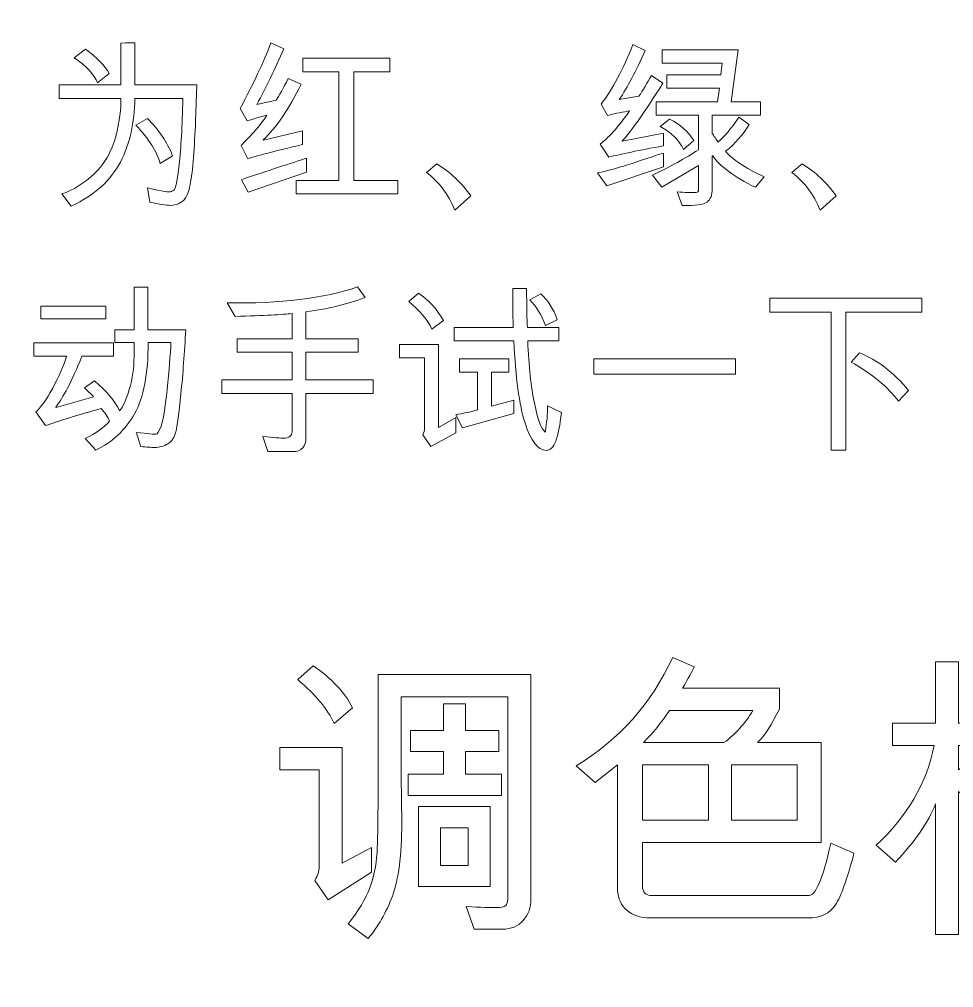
# Model space of a CAD drawing. Header units: millimetres. Extents: x 323 to 983, y 59 to 560.
# Drawn here: x 441.58 to 484.2, y 163.03 to 207.17 of the extents above; entities that cross this region are included whole.
import ezdxf

# ---------------------------------------------------------------- set-up
doc = ezdxf.new("R2010")
doc.units = ezdxf.units.MM
doc.header["$MEASUREMENT"] = 0
doc.layers.add('layer 1', color=7, linetype='Continuous')

msp = doc.modelspace()

# ---------------------------------------------------------------- linework, layer by layer
at = {"layer": 'layer 1', "color": 142, "lineweight": 9}
msp.add_open_spline([(332.7743, 558.5647), (332.7743, 558.5647), (612.7743, 558.5647), (612.7743, 558.5647), (612.7743, 558.5647), (615.4248, 558.5664), (617.9674, 557.5151), (619.8428, 555.6421), (619.8428, 555.6421), (621.7182, 553.7691), (622.7727, 551.2152), (622.7743, 548.5647), (622.7743, 548.5647), (622.7743, 548.5647), (622.7743, 68.5647), (622.7743, 68.5647), (622.7743, 68.5647), (622.776, 65.9143), (621.7247, 63.3717), (619.8517, 61.4963), (619.8517, 61.4963), (617.9787, 59.6209), (615.4248, 58.5664), (612.7743, 58.5647), (612.7743, 58.5647), (612.7743, 58.5647), (332.7743, 58.5647), (332.7743, 58.5647), (332.7743, 58.5647), (330.1239, 58.5631), (327.5813, 59.6144), (325.7059, 61.4873), (325.7059, 61.4873), (323.8305, 63.3603), (322.776, 65.9143), (322.7743, 68.5647), (322.7743, 68.5647), (322.7743, 68.5647), (322.7743, 548.5647), (322.7743, 548.5647), (322.7743, 548.5647), (322.7727, 551.2152), (323.824, 553.7578), (325.6969, 555.6332), (325.6969, 555.6332), (327.5699, 557.5086), (330.1239, 558.5631), (332.7743, 558.5647)], degree=3, knots=[0, 0, 0, 0, 0.0833333, 0.0833333, 0.0833333, 0.0833333, 0.1666667, 0.1666667, 0.1666667, 0.1666667, 0.25, 0.25, 0.25, 0.25, 0.3333333, 0.3333333, 0.3333333, 0.3333333, 0.4166667, 0.4166667, 0.4166667, 0.4166667, 0.5, 0.5, 0.5, 0.5, 0.5833333, 0.5833333, 0.5833333, 0.5833333, 0.6666667, 0.6666667, 0.6666667, 0.6666667, 0.75, 0.75, 0.75, 0.75, 0.8333333, 0.8333333, 0.8333333, 0.8333333, 0.9166667, 0.9166667, 0.9166667, 0.9166667, 1, 1, 1, 1], dxfattribs=at)
at = {"layer": 'layer 1', "lineweight": 9}
for points, knots in [([(449.6766, 204.1822), (449.6766, 204.1822), (449.6197, 202.5378), (449.6197, 202.5378), (449.6197, 202.5378), (449.5975, 201.9447), (449.5669, 201.3919), (449.528, 200.8822), (449.528, 200.8822), (449.4878, 200.3725), (449.4364, 199.9586), (449.3725, 199.6406), (449.3725, 199.6406), (449.3086, 199.3239), (449.235, 199.1128), (449.1489, 199.0086), (449.1489, 199.0086), (449.0641, 198.9044), (448.9655, 198.8253), (448.8558, 198.7725), (448.8558, 198.7725), (448.7461, 198.7197), (448.6197, 198.6933), (448.4753, 198.6933), (448.4753, 198.6933), (448.2836, 198.6933), (447.9669, 198.7419), (447.528, 198.8392), (447.528, 198.8392), (447.528, 198.8392), (447.4266, 199.4906), (447.4266, 199.4906), (447.4266, 199.4906), (447.5155, 199.4739), (447.6697, 199.4392), (447.8891, 199.3864), (447.8891, 199.3864), (448.11, 199.3336), (448.2864, 199.3072), (448.4183, 199.3072), (448.4183, 199.3072), (448.4836, 199.3072), (448.5544, 199.3336), (448.628, 199.385), (448.628, 199.385), (448.703, 199.4364), (448.7836, 199.8281), (448.8711, 200.5586), (448.8711, 200.5586), (448.9572, 201.2892), (449.0141, 202.2933), (449.0419, 203.5711), (449.0419, 203.5711), (449.0419, 203.5711), (446.8517, 203.5711), (446.8517, 203.5711), (446.8517, 203.5711), (446.8419, 202.4669), (446.6211, 201.4989), (446.1905, 200.6669), (446.1905, 200.6669), (445.7614, 199.8336), (445.0142, 199.1642), (443.9517, 198.6558), (443.9517, 198.6558), (443.9517, 198.6558), (443.5197, 199.2142), (443.5197, 199.2142), (443.5197, 199.2142), (444.0378, 199.3906), (444.5336, 199.6989), (445.0044, 200.1392), (445.0044, 200.1392), (445.4767, 200.5808), (445.8017, 201.1475), (445.9794, 201.8405), (445.9794, 201.8405), (446.1572, 202.5336), (446.2364, 203.11), (446.2169, 203.5711), (446.2169, 203.5711), (446.2169, 203.5711), (443.3933, 203.5711), (443.3933, 203.5711), (443.3933, 203.5711), (443.3933, 203.5711), (443.3933, 204.1822), (443.3933, 204.1822), (443.3933, 204.1822), (443.3933, 204.1822), (446.2169, 204.1822), (446.2169, 204.1822), (446.2169, 204.1822), (446.2169, 204.1822), (446.2169, 206.0905), (446.2169, 206.0905), (446.2169, 206.0905), (446.5239, 206.1016), (446.735, 206.1072), (446.8517, 206.1072), (446.8517, 206.1072), (446.8517, 206.1072), (446.8517, 204.1822), (446.8517, 204.1822), (446.8517, 204.1822), (446.8517, 204.1822), (449.6766, 204.1822), (449.6766, 204.1822)], [0, 0, 0, 0, 0.037037, 0.037037, 0.037037, 0.037037, 0.0740741, 0.0740741, 0.0740741, 0.0740741, 0.1111111, 0.1111111, 0.1111111, 0.1111111, 0.1481481, 0.1481481, 0.1481481, 0.1481481, 0.1851852, 0.1851852, 0.1851852, 0.1851852, 0.2222222, 0.2222222, 0.2222222, 0.2222222, 0.2592593, 0.2592593, 0.2592593, 0.2592593, 0.2962963, 0.2962963, 0.2962963, 0.2962963, 0.3333333, 0.3333333, 0.3333333, 0.3333333, 0.3703704, 0.3703704, 0.3703704, 0.3703704, 0.4074074, 0.4074074, 0.4074074, 0.4074074, 0.4444444, 0.4444444, 0.4444444, 0.4444444, 0.4814815, 0.4814815, 0.4814815, 0.4814815, 0.5185185, 0.5185185, 0.5185185, 0.5185185, 0.5555556, 0.5555556, 0.5555556, 0.5555556, 0.5925926, 0.5925926, 0.5925926, 0.5925926, 0.6296296, 0.6296296, 0.6296296, 0.6296296, 0.6666667, 0.6666667, 0.6666667, 0.6666667, 0.7037037, 0.7037037, 0.7037037, 0.7037037, 0.7407407, 0.7407407, 0.7407407, 0.7407407, 0.7777778, 0.7777778, 0.7777778, 0.7777778, 0.8148148, 0.8148148, 0.8148148, 0.8148148, 0.8518519, 0.8518519, 0.8518519, 0.8518519, 0.8888889, 0.8888889, 0.8888889, 0.8888889, 0.9259259, 0.9259259, 0.9259259, 0.9259259, 0.962963, 0.962963, 0.962963, 0.962963, 1, 1, 1, 1]), ([(445.685, 204.7072), (445.685, 204.7072), (445.1433, 204.2794), (445.1433, 204.2794), (445.1433, 204.2794), (445.0017, 204.6655), (444.6489, 205.0461), (444.085, 205.4225), (444.085, 205.4225), (444.085, 205.4225), (444.6017, 205.8141), (444.6017, 205.8141), (444.6017, 205.8141), (445.1128, 205.4391), (445.4725, 205.0711), (445.685, 204.7072)], [0, 0, 0, 0, 0.25, 0.25, 0.25, 0.25, 0.5, 0.5, 0.5, 0.5, 0.75, 0.75, 0.75, 0.75, 1, 1, 1, 1]), ([(454.5016, 201.4642), (453.2238, 201.16), (452.3947, 200.9461), (452.0114, 200.8211), (452.0114, 200.8211), (452.0114, 200.8211), (451.6947, 201.4155), (451.6947, 201.4155), (451.6947, 201.4155), (452.2364, 201.96), (452.6322, 202.4211), (452.878, 202.7989), (452.878, 202.7989), (452.5697, 202.7225), (452.2683, 202.6392), (451.9752, 202.5461), (451.9752, 202.5461), (451.9752, 202.5461), (451.6614, 203.1155), (451.6614, 203.1155), (451.6614, 203.1155), (452.2502, 204.2197), (452.7169, 205.2141), (453.0613, 206.0989), (453.0613, 206.0989), (453.0613, 206.0989), (453.6433, 205.8294), (453.6433, 205.8294), (453.6433, 205.8294), (453.2558, 204.9183), (452.8475, 204.0753), (452.4183, 203.2989), (452.4183, 203.2989), (452.4183, 203.2989), (453.2933, 203.4822), (453.2933, 203.4822), (453.2933, 203.4822), (453.4294, 203.6836), (453.6155, 204.0155), (453.8502, 204.4794), (453.8502, 204.4794), (453.8502, 204.4794), (454.4363, 204.2141), (454.4363, 204.2141), (454.4363, 204.2141), (453.8808, 203.0808), (453.3058, 202.2364), (452.7113, 201.6794), (452.7113, 201.6794), (452.7113, 201.6794), (452.728, 201.6628), (452.728, 201.6628), (452.728, 201.6628), (452.728, 201.6628), (454.5016, 202.0989), (454.5016, 202.0989), (454.5016, 202.0989), (454.5016, 202.0989), (454.5016, 201.4642), (454.5016, 201.4642)], [0, 0, 0, 0, 0.0666667, 0.0666667, 0.0666667, 0.0666667, 0.1333333, 0.1333333, 0.1333333, 0.1333333, 0.2, 0.2, 0.2, 0.2, 0.2666667, 0.2666667, 0.2666667, 0.2666667, 0.3333333, 0.3333333, 0.3333333, 0.3333333, 0.4, 0.4, 0.4, 0.4, 0.4666667, 0.4666667, 0.4666667, 0.4666667, 0.5333333, 0.5333333, 0.5333333, 0.5333333, 0.6, 0.6, 0.6, 0.6, 0.6666667, 0.6666667, 0.6666667, 0.6666667, 0.7333333, 0.7333333, 0.7333333, 0.7333333, 0.8, 0.8, 0.8, 0.8, 0.8666667, 0.8666667, 0.8666667, 0.8666667, 0.9333333, 0.9333333, 0.9333333, 0.9333333, 1, 1, 1, 1]), ([(470.9613, 201.4072), (469.8516, 201.203), (469.0224, 201.0308), (468.4752, 200.8905), (468.4752, 200.8905), (468.4752, 200.8905), (468.0849, 201.4878), (468.0849, 201.4878), (468.0849, 201.4878), (468.5557, 201.8767), (469.0016, 202.3794), (469.4182, 202.9975), (469.4182, 202.9975), (469.1418, 202.96), (468.8057, 202.8905), (468.4099, 202.7905), (468.4099, 202.7905), (468.4099, 202.7905), (468.1252, 203.3072), (468.1252, 203.3072), (468.1252, 203.3072), (468.6432, 203.985), (469.1252, 204.8905), (469.5696, 206.0211), (469.5696, 206.0211), (469.5696, 206.0211), (470.1266, 205.7572), (470.1266, 205.7572), (470.1266, 205.7572), (469.7141, 204.8239), (469.3224, 204.0766), (468.9516, 203.5141), (468.9516, 203.5141), (468.9516, 203.5141), (469.8502, 203.6655), (469.8502, 203.6655), (469.8502, 203.6655), (470.0293, 203.9364), (470.2196, 204.2558), (470.4196, 204.6211), (470.4196, 204.6211), (470.4196, 204.6211), (470.9446, 204.2711), (470.9446, 204.2711), (470.9446, 204.2711), (470.0529, 202.8586), (469.4321, 201.9808), (469.0849, 201.6392), (469.0849, 201.6392), (469.0849, 201.6392), (469.1016, 201.6225), (469.1016, 201.6225), (469.1016, 201.6225), (469.1016, 201.6225), (470.9613, 201.9892), (470.9613, 201.9892), (470.9613, 201.9892), (470.9613, 201.9892), (470.9613, 201.4072), (470.9613, 201.4072)], [0, 0, 0, 0, 0.0666667, 0.0666667, 0.0666667, 0.0666667, 0.1333333, 0.1333333, 0.1333333, 0.1333333, 0.2, 0.2, 0.2, 0.2, 0.2666667, 0.2666667, 0.2666667, 0.2666667, 0.3333333, 0.3333333, 0.3333333, 0.3333333, 0.4, 0.4, 0.4, 0.4, 0.4666667, 0.4666667, 0.4666667, 0.4666667, 0.5333333, 0.5333333, 0.5333333, 0.5333333, 0.6, 0.6, 0.6, 0.6, 0.6666667, 0.6666667, 0.6666667, 0.6666667, 0.7333333, 0.7333333, 0.7333333, 0.7333333, 0.8, 0.8, 0.8, 0.8, 0.8666667, 0.8666667, 0.8666667, 0.8666667, 0.9333333, 0.9333333, 0.9333333, 0.9333333, 1, 1, 1, 1]), ([(475.5668, 199.9906), (475.5668, 199.9906), (475.1599, 199.5156), (475.1599, 199.5156), (475.1599, 199.5156), (474.1946, 199.9975), (473.5474, 200.4753), (473.2196, 200.9475), (473.2196, 200.9475), (473.2196, 200.9475), (473.1946, 200.9475), (473.1946, 200.9475), (473.1946, 200.9475), (473.1946, 200.9475), (473.1946, 199.4461), (473.1946, 199.4461), (473.1946, 199.4461), (473.1946, 199.1669), (473.1154, 198.9656), (472.9571, 198.8461), (472.9571, 198.8461), (472.7988, 198.7253), (472.4196, 198.6725), (471.8196, 198.6892), (471.8196, 198.6892), (471.8196, 198.6892), (471.5918, 199.3072), (471.5918, 199.3072), (471.5918, 199.3072), (471.9613, 199.285), (472.1974, 199.2753), (472.3043, 199.2753), (472.3043, 199.2753), (472.4307, 199.2753), (472.5071, 199.285), (472.5321, 199.3072), (472.5321, 199.3072), (472.5557, 199.3294), (472.5682, 199.3725), (472.5682, 199.4378), (472.5682, 199.4378), (472.5682, 199.4378), (472.5682, 200.5072), (472.5682, 200.5072), (472.5682, 200.5072), (472.5682, 200.5072), (470.8918, 199.5225), (470.8918, 199.5225), (470.8918, 199.5225), (470.8918, 199.5225), (470.4682, 200.0725), (470.4682, 200.0725), (470.4682, 200.0725), (471.2766, 200.46), (471.9765, 200.8475), (472.5682, 201.2322), (472.5682, 201.2322), (472.5682, 201.2322), (472.5682, 202.8072), (472.5682, 202.8072), (472.5682, 202.8072), (472.5682, 202.8072), (470.6349, 202.8072), (470.6349, 202.8072), (470.6349, 202.8072), (470.6349, 202.8072), (470.6349, 203.4128), (470.6349, 203.4128), (470.6349, 203.4128), (470.6349, 203.4128), (473.4349, 203.4128), (473.4349, 203.4128), (473.4349, 203.4128), (473.4349, 203.4128), (473.5168, 204.0308), (473.5168, 204.0308), (473.5168, 204.0308), (473.5168, 204.0308), (471.1196, 204.0308), (471.1196, 204.0308), (471.1196, 204.0308), (471.1196, 204.0308), (471.1196, 204.6378), (471.1196, 204.6378), (471.1196, 204.6378), (471.1196, 204.6378), (473.5779, 204.6378), (473.5779, 204.6378), (473.5779, 204.6378), (473.5779, 204.6378), (473.6502, 205.1711), (473.6502, 205.1711), (473.6502, 205.1711), (473.6502, 205.1711), (470.9085, 205.1711), (470.9085, 205.1711), (470.9085, 205.1711), (470.9085, 205.1711), (470.9085, 205.7808), (470.9085, 205.7808), (470.9085, 205.7808), (470.9085, 205.7808), (474.3752, 205.7808), (474.3752, 205.7808), (474.3752, 205.7808), (474.3752, 205.7808), (474.0529, 203.4128), (474.0529, 203.4128), (474.0529, 203.4128), (474.0529, 203.4128), (475.3918, 203.4128), (475.3918, 203.4128), (475.3918, 203.4128), (475.3918, 203.4128), (475.3918, 202.8072), (475.3918, 202.8072), (475.3918, 202.8072), (475.3918, 202.8072), (473.1946, 202.8072), (473.1946, 202.8072), (473.1946, 202.8072), (473.1946, 202.8072), (473.1946, 201.9725), (473.1946, 201.9725), (473.1946, 201.9725), (473.2196, 201.9267), (473.2613, 201.8628), (473.3196, 201.7808), (473.3196, 201.7808), (473.3779, 201.7003), (473.421, 201.6336), (473.4515, 201.5822), (473.4515, 201.5822), (473.7446, 201.8155), (474.064, 202.1947), (474.4113, 202.7211), (474.4113, 202.7211), (474.4113, 202.7211), (474.8751, 202.3794), (474.8751, 202.3794), (474.8751, 202.3794), (474.5904, 201.9072), (474.2321, 201.5017), (473.8015, 201.1628), (473.8015, 201.1628), (474.0835, 200.8017), (474.6724, 200.4114), (475.5668, 199.9906)], [0, 0, 0, 0, 0.027027, 0.027027, 0.027027, 0.027027, 0.0540541, 0.0540541, 0.0540541, 0.0540541, 0.0810811, 0.0810811, 0.0810811, 0.0810811, 0.1081081, 0.1081081, 0.1081081, 0.1081081, 0.1351351, 0.1351351, 0.1351351, 0.1351351, 0.1621622, 0.1621622, 0.1621622, 0.1621622, 0.1891892, 0.1891892, 0.1891892, 0.1891892, 0.2162162, 0.2162162, 0.2162162, 0.2162162, 0.2432432, 0.2432432, 0.2432432, 0.2432432, 0.2702703, 0.2702703, 0.2702703, 0.2702703, 0.2972973, 0.2972973, 0.2972973, 0.2972973, 0.3243243, 0.3243243, 0.3243243, 0.3243243, 0.3513514, 0.3513514, 0.3513514, 0.3513514, 0.3783784, 0.3783784, 0.3783784, 0.3783784, 0.4054054, 0.4054054, 0.4054054, 0.4054054, 0.4324324, 0.4324324, 0.4324324, 0.4324324, 0.4594595, 0.4594595, 0.4594595, 0.4594595, 0.4864865, 0.4864865, 0.4864865, 0.4864865, 0.5135135, 0.5135135, 0.5135135, 0.5135135, 0.5405405, 0.5405405, 0.5405405, 0.5405405, 0.5675676, 0.5675676, 0.5675676, 0.5675676, 0.5945946, 0.5945946, 0.5945946, 0.5945946, 0.6216216, 0.6216216, 0.6216216, 0.6216216, 0.6486486, 0.6486486, 0.6486486, 0.6486486, 0.6756757, 0.6756757, 0.6756757, 0.6756757, 0.7027027, 0.7027027, 0.7027027, 0.7027027, 0.7297297, 0.7297297, 0.7297297, 0.7297297, 0.7567568, 0.7567568, 0.7567568, 0.7567568, 0.7837838, 0.7837838, 0.7837838, 0.7837838, 0.8108108, 0.8108108, 0.8108108, 0.8108108, 0.8378378, 0.8378378, 0.8378378, 0.8378378, 0.8648649, 0.8648649, 0.8648649, 0.8648649, 0.8918919, 0.8918919, 0.8918919, 0.8918919, 0.9189189, 0.9189189, 0.9189189, 0.9189189, 0.9459459, 0.9459459, 0.9459459, 0.9459459, 0.972973, 0.972973, 0.972973, 0.972973, 1, 1, 1, 1]), ([(458.8433, 199.2225), (458.8433, 199.2225), (454.2169, 199.2225), (454.2169, 199.2225), (454.2169, 199.2225), (454.2169, 199.2225), (454.2169, 199.8322), (454.2169, 199.8322), (454.2169, 199.8322), (454.2169, 199.8322), (456.1586, 199.8322), (456.1586, 199.8322), (456.1586, 199.8322), (456.1586, 199.8322), (456.1586, 204.7878), (456.1586, 204.7878), (456.1586, 204.7878), (456.1586, 204.7878), (454.5183, 204.7878), (454.5183, 204.7878), (454.5183, 204.7878), (454.5183, 204.7878), (454.5183, 205.3989), (454.5183, 205.3989), (454.5183, 205.3989), (454.5183, 205.3989), (458.4849, 205.3989), (458.4849, 205.3989), (458.4849, 205.3989), (458.4849, 205.3989), (458.4849, 204.7878), (458.4849, 204.7878), (458.4849, 204.7878), (458.4849, 204.7878), (456.8419, 204.7878), (456.8419, 204.7878), (456.8419, 204.7878), (456.8419, 204.7878), (456.8419, 199.8322), (456.8419, 199.8322), (456.8419, 199.8322), (456.8419, 199.8322), (458.8433, 199.8322), (458.8433, 199.8322), (458.8433, 199.8322), (458.8433, 199.8322), (458.8433, 199.2225), (458.8433, 199.2225)], [0, 0, 0, 0, 0.0833333, 0.0833333, 0.0833333, 0.0833333, 0.1666667, 0.1666667, 0.1666667, 0.1666667, 0.25, 0.25, 0.25, 0.25, 0.3333333, 0.3333333, 0.3333333, 0.3333333, 0.4166667, 0.4166667, 0.4166667, 0.4166667, 0.5, 0.5, 0.5, 0.5, 0.5833333, 0.5833333, 0.5833333, 0.5833333, 0.6666667, 0.6666667, 0.6666667, 0.6666667, 0.75, 0.75, 0.75, 0.75, 0.8333333, 0.8333333, 0.8333333, 0.8333333, 0.9166667, 0.9166667, 0.9166667, 0.9166667, 1, 1, 1, 1]), ([(448.5697, 200.9558), (448.5697, 200.9558), (448.0003, 200.6058), (448.0003, 200.6058), (448.0003, 200.6058), (447.8697, 201.1294), (447.503, 201.71), (446.9016, 202.3475), (446.9016, 202.3475), (446.9016, 202.3475), (447.4266, 202.6558), (447.4266, 202.6558), (447.4266, 202.6558), (447.9447, 202.1489), (448.3253, 201.5822), (448.5697, 200.9558)], [0, 0, 0, 0, 0.25, 0.25, 0.25, 0.25, 0.5, 0.5, 0.5, 0.5, 0.75, 0.75, 0.75, 0.75, 1, 1, 1, 1]), ([(472.3529, 201.6475), (472.3529, 201.6475), (471.8849, 201.2405), (471.8849, 201.2405), (471.8849, 201.2405), (471.6738, 201.6739), (471.3154, 202.0239), (470.8099, 202.2905), (470.8099, 202.2905), (470.8099, 202.2905), (471.2418, 202.6239), (471.2418, 202.6239), (471.2418, 202.6239), (471.7279, 202.3878), (472.0974, 202.0628), (472.3529, 201.6475)], [0, 0, 0, 0, 0.25, 0.25, 0.25, 0.25, 0.5, 0.5, 0.5, 0.5, 0.75, 0.75, 0.75, 0.75, 1, 1, 1, 1]), ([(470.9613, 200.4461), (470.9613, 200.4461), (468.3849, 199.5794), (468.3849, 199.5794), (468.3849, 199.5794), (468.3849, 199.5794), (467.9585, 200.1739), (467.9585, 200.1739), (467.9585, 200.1739), (468.5307, 200.285), (469.5321, 200.5878), (470.9613, 201.0808), (470.9613, 201.0808), (470.9613, 201.0808), (470.9613, 200.4461), (470.9613, 200.4461)], [0, 0, 0, 0, 0.25, 0.25, 0.25, 0.25, 0.5, 0.5, 0.5, 0.5, 0.75, 0.75, 0.75, 0.75, 1, 1, 1, 1]), ([(454.6766, 200.2142), (454.6766, 200.2142), (452.0197, 199.2906), (452.0197, 199.2906), (452.0197, 199.2906), (452.0197, 199.2906), (451.71, 199.8642), (451.71, 199.8642), (451.71, 199.8642), (452.9905, 200.2933), (453.9794, 200.6169), (454.6766, 200.8378), (454.6766, 200.8378), (454.6766, 200.8378), (454.6766, 200.2142), (454.6766, 200.2142)], [0, 0, 0, 0, 0.25, 0.25, 0.25, 0.25, 0.5, 0.5, 0.5, 0.5, 0.75, 0.75, 0.75, 0.75, 1, 1, 1, 1]), ([(462.1766, 199.1239), (462.1766, 199.1239), (461.4516, 198.4808), (461.4516, 198.4808), (461.4516, 198.4808), (461.1474, 199.2031), (460.7183, 199.7725), (460.1613, 200.1906), (460.1613, 200.1906), (460.1613, 200.1906), (460.6252, 200.5892), (460.6252, 200.5892), (460.6252, 200.5892), (461.2419, 200.2114), (461.7585, 199.7239), (462.1766, 199.1239)], [0, 0, 0, 0, 0.25, 0.25, 0.25, 0.25, 0.5, 0.5, 0.5, 0.5, 0.75, 0.75, 0.75, 0.75, 1, 1, 1, 1]), ([(478.8432, 199.1239), (478.8432, 199.1239), (478.1182, 198.4808), (478.1182, 198.4808), (478.1182, 198.4808), (477.814, 199.2031), (477.3849, 199.7725), (476.8279, 200.1906), (476.8279, 200.1906), (476.8279, 200.1906), (477.2918, 200.5892), (477.2918, 200.5892), (477.2918, 200.5892), (477.9085, 200.2114), (478.4251, 199.7239), (478.8432, 199.1239)], [0, 0, 0, 0, 0.25, 0.25, 0.25, 0.25, 0.5, 0.5, 0.5, 0.5, 0.75, 0.75, 0.75, 0.75, 1, 1, 1, 1]), ([(449.1751, 193.0253), (449.1182, 191.9809), (449.0446, 191.0087), (448.9543, 190.1101), (448.9543, 190.1101), (448.8626, 189.2101), (448.7848, 188.6323), (448.7196, 188.374), (448.7196, 188.374), (448.6543, 188.117), (448.5335, 187.9323), (448.3557, 187.8226), (448.3557, 187.8226), (448.1779, 187.7129), (447.9793, 187.6573), (447.7599, 187.6573), (447.7599, 187.6573), (447.6071, 187.6573), (447.3932, 187.6712), (447.1168, 187.699), (447.1168, 187.699), (447.046, 187.9434), (446.9793, 188.1573), (446.9168, 188.342), (446.9168, 188.342), (447.4432, 188.2851), (447.7474, 188.2559), (447.8293, 188.2559), (447.8293, 188.2559), (447.8807, 188.2559), (447.9529, 188.3795), (448.0487, 188.6267), (448.0487, 188.6267), (448.1432, 188.8726), (448.2349, 189.4309), (448.3224, 190.299), (448.3224, 190.299), (448.4112, 191.167), (448.4696, 191.8823), (448.5001, 192.4476), (448.5001, 192.4476), (448.5001, 192.4476), (447.4585, 192.4476), (447.4585, 192.4476), (447.4585, 192.4476), (447.464, 191.0128), (447.2571, 189.9267), (446.8376, 189.1906), (446.8376, 189.1906), (446.4182, 188.4531), (445.8307, 187.9004), (445.0738, 187.5323), (445.0738, 187.5323), (445.0738, 187.5323), (444.589, 188.0642), (444.589, 188.0642), (444.589, 188.0642), (445.0751, 188.3031), (445.446, 188.5684), (445.7001, 188.8587), (445.7001, 188.8587), (445.6168, 189.0448), (445.4904, 189.2365), (445.3224, 189.4323), (445.3224, 189.4323), (444.2446, 189.1337), (443.396, 188.8726), (442.7752, 188.6504), (442.7752, 188.6504), (442.7752, 188.6504), (442.339, 189.2809), (442.339, 189.2809), (442.339, 189.2809), (442.5571, 189.4656), (442.8113, 189.8253), (443.1029, 190.3573), (443.1029, 190.3573), (443.3946, 190.8906), (443.6057, 191.3767), (443.739, 191.817), (443.739, 191.817), (443.739, 191.817), (442.2418, 191.817), (442.2418, 191.817), (442.2418, 191.817), (442.2418, 191.817), (442.2418, 192.4226), (442.2418, 192.4226), (442.2418, 192.4226), (442.2418, 192.4226), (445.8751, 192.4226), (445.8751, 192.4226), (445.8751, 192.4226), (445.8751, 192.4226), (445.8751, 191.817), (445.8751, 191.817), (445.8751, 191.817), (445.8751, 191.817), (444.439, 191.817), (444.439, 191.817), (444.439, 191.817), (443.9696, 190.6795), (443.5724, 189.9073), (443.2474, 189.4976), (443.2474, 189.4976), (443.2474, 189.4976), (443.2668, 189.4809), (443.2668, 189.4809), (443.2668, 189.4809), (443.2668, 189.4809), (444.964, 189.9656), (444.964, 189.9656), (444.964, 189.9656), (444.9238, 190.0281), (444.7849, 190.1628), (444.5488, 190.3726), (444.5488, 190.3726), (444.5488, 190.3726), (445.0085, 190.6976), (445.0085, 190.6976), (445.0085, 190.6976), (445.5751, 190.2017), (445.9585, 189.7448), (446.1557, 189.3309), (446.1557, 189.3309), (446.3029, 189.4878), (446.4487, 189.8115), (446.596, 190.3003), (446.596, 190.3003), (446.7418, 190.7906), (446.8154, 191.2878), (446.8154, 191.792), (446.8154, 191.792), (446.8154, 191.792), (446.8154, 192.4476), (446.8154, 192.4476), (446.8154, 192.4476), (446.8154, 192.4476), (445.9404, 192.4476), (445.9404, 192.4476), (445.9404, 192.4476), (445.9404, 192.4476), (445.9404, 193.0253), (445.9404, 193.0253), (445.9404, 193.0253), (445.9404, 193.0253), (446.8154, 193.0253), (446.8154, 193.0253), (446.8154, 193.0253), (446.8154, 193.0253), (446.8154, 194.9573), (446.8154, 194.9573), (446.8154, 194.9573), (446.8154, 194.9573), (447.4501, 194.9656), (447.4501, 194.9656), (447.4501, 194.9656), (447.4501, 194.9656), (447.4501, 193.0253), (447.4501, 193.0253), (447.4501, 193.0253), (447.4501, 193.0253), (449.1751, 193.0253), (449.1751, 193.0253)], [0, 0, 0, 0, 0.0243902, 0.0243902, 0.0243902, 0.0243902, 0.0487805, 0.0487805, 0.0487805, 0.0487805, 0.0731707, 0.0731707, 0.0731707, 0.0731707, 0.097561, 0.097561, 0.097561, 0.097561, 0.1219512, 0.1219512, 0.1219512, 0.1219512, 0.1463415, 0.1463415, 0.1463415, 0.1463415, 0.1707317, 0.1707317, 0.1707317, 0.1707317, 0.195122, 0.195122, 0.195122, 0.195122, 0.2195122, 0.2195122, 0.2195122, 0.2195122, 0.2439024, 0.2439024, 0.2439024, 0.2439024, 0.2682927, 0.2682927, 0.2682927, 0.2682927, 0.2926829, 0.2926829, 0.2926829, 0.2926829, 0.3170732, 0.3170732, 0.3170732, 0.3170732, 0.3414634, 0.3414634, 0.3414634, 0.3414634, 0.3658537, 0.3658537, 0.3658537, 0.3658537, 0.3902439, 0.3902439, 0.3902439, 0.3902439, 0.4146341, 0.4146341, 0.4146341, 0.4146341, 0.4390244, 0.4390244, 0.4390244, 0.4390244, 0.4634146, 0.4634146, 0.4634146, 0.4634146, 0.4878049, 0.4878049, 0.4878049, 0.4878049, 0.5121951, 0.5121951, 0.5121951, 0.5121951, 0.5365854, 0.5365854, 0.5365854, 0.5365854, 0.5609756, 0.5609756, 0.5609756, 0.5609756, 0.5853659, 0.5853659, 0.5853659, 0.5853659, 0.6097561, 0.6097561, 0.6097561, 0.6097561, 0.6341463, 0.6341463, 0.6341463, 0.6341463, 0.6585366, 0.6585366, 0.6585366, 0.6585366, 0.6829268, 0.6829268, 0.6829268, 0.6829268, 0.7073171, 0.7073171, 0.7073171, 0.7073171, 0.7317073, 0.7317073, 0.7317073, 0.7317073, 0.7560976, 0.7560976, 0.7560976, 0.7560976, 0.7804878, 0.7804878, 0.7804878, 0.7804878, 0.804878, 0.804878, 0.804878, 0.804878, 0.8292683, 0.8292683, 0.8292683, 0.8292683, 0.8536585, 0.8536585, 0.8536585, 0.8536585, 0.8780488, 0.8780488, 0.8780488, 0.8780488, 0.902439, 0.902439, 0.902439, 0.902439, 0.9268293, 0.9268293, 0.9268293, 0.9268293, 0.9512195, 0.9512195, 0.9512195, 0.9512195, 0.9756098, 0.9756098, 0.9756098, 0.9756098, 1, 1, 1, 1]), ([(457.7251, 190.124), (457.7251, 190.124), (454.657, 190.124), (454.657, 190.124), (454.657, 190.124), (454.657, 190.124), (454.657, 188.1337), (454.657, 188.1337), (454.657, 188.1337), (454.657, 187.6892), (454.4598, 187.467), (454.0668, 187.467), (454.0668, 187.467), (454.0668, 187.467), (452.9154, 187.467), (452.9154, 187.467), (452.9154, 187.467), (452.9154, 187.467), (452.6834, 188.1504), (452.6834, 188.1504), (452.6834, 188.1504), (453.1959, 188.1045), (453.5112, 188.0809), (453.6307, 188.0809), (453.6307, 188.0809), (453.8946, 188.0809), (454.0251, 188.1781), (454.0251, 188.374), (454.0251, 188.374), (454.0251, 188.374), (454.0251, 190.124), (454.0251, 190.124), (454.0251, 190.124), (454.0251, 190.124), (450.8237, 190.124), (450.8237, 190.124), (450.8237, 190.124), (450.8237, 190.124), (450.8237, 190.7337), (450.8237, 190.7337), (450.8237, 190.7337), (450.8237, 190.7337), (454.0251, 190.7337), (454.0251, 190.7337), (454.0251, 190.7337), (454.0251, 190.7337), (454.0251, 191.999), (454.0251, 191.999), (454.0251, 191.999), (454.0251, 191.999), (451.5154, 191.999), (451.5154, 191.999), (451.5154, 191.999), (451.5154, 191.999), (451.5154, 192.6059), (451.5154, 192.6059), (451.5154, 192.6059), (451.5154, 192.6059), (454.0251, 192.6059), (454.0251, 192.6059), (454.0251, 192.6059), (454.0251, 192.6059), (454.0251, 193.7656), (454.0251, 193.7656), (454.0251, 193.7656), (453.6084, 193.7114), (452.7446, 193.667), (451.4335, 193.6309), (451.4335, 193.6309), (451.4335, 193.6309), (451.0557, 194.2503), (451.0557, 194.2503), (451.0557, 194.2503), (453.489, 194.2059), (455.4723, 194.4476), (457.0084, 194.9739), (457.0084, 194.9739), (457.0084, 194.9739), (457.3584, 194.4976), (457.3584, 194.4976), (457.3584, 194.4976), (456.6265, 194.2017), (455.7251, 193.9823), (454.657, 193.8392), (454.657, 193.8392), (454.657, 193.8392), (454.657, 192.6059), (454.657, 192.6059), (454.657, 192.6059), (454.657, 192.6059), (457.0404, 192.6059), (457.0404, 192.6059), (457.0404, 192.6059), (457.0404, 192.6059), (457.0404, 191.999), (457.0404, 191.999), (457.0404, 191.999), (457.0404, 191.999), (454.657, 191.999), (454.657, 191.999), (454.657, 191.999), (454.657, 191.999), (454.657, 190.7337), (454.657, 190.7337), (454.657, 190.7337), (454.657, 190.7337), (457.7251, 190.7337), (457.7251, 190.7337), (457.7251, 190.7337), (457.7251, 190.7337), (457.7251, 190.124), (457.7251, 190.124)], [0, 0, 0, 0, 0.0357143, 0.0357143, 0.0357143, 0.0357143, 0.0714286, 0.0714286, 0.0714286, 0.0714286, 0.1071429, 0.1071429, 0.1071429, 0.1071429, 0.1428571, 0.1428571, 0.1428571, 0.1428571, 0.1785714, 0.1785714, 0.1785714, 0.1785714, 0.2142857, 0.2142857, 0.2142857, 0.2142857, 0.25, 0.25, 0.25, 0.25, 0.2857143, 0.2857143, 0.2857143, 0.2857143, 0.3214286, 0.3214286, 0.3214286, 0.3214286, 0.3571429, 0.3571429, 0.3571429, 0.3571429, 0.3928571, 0.3928571, 0.3928571, 0.3928571, 0.4285714, 0.4285714, 0.4285714, 0.4285714, 0.4642857, 0.4642857, 0.4642857, 0.4642857, 0.5, 0.5, 0.5, 0.5, 0.5357143, 0.5357143, 0.5357143, 0.5357143, 0.5714286, 0.5714286, 0.5714286, 0.5714286, 0.6071429, 0.6071429, 0.6071429, 0.6071429, 0.6428571, 0.6428571, 0.6428571, 0.6428571, 0.6785714, 0.6785714, 0.6785714, 0.6785714, 0.7142857, 0.7142857, 0.7142857, 0.7142857, 0.75, 0.75, 0.75, 0.75, 0.7857143, 0.7857143, 0.7857143, 0.7857143, 0.8214286, 0.8214286, 0.8214286, 0.8214286, 0.8571429, 0.8571429, 0.8571429, 0.8571429, 0.8928571, 0.8928571, 0.8928571, 0.8928571, 0.9285714, 0.9285714, 0.9285714, 0.9285714, 0.9642857, 0.9642857, 0.9642857, 0.9642857, 1, 1, 1, 1]), ([(460.9306, 193.4476), (460.9306, 193.4476), (460.4056, 193.0489), (460.4056, 193.0489), (460.4056, 193.0489), (460.1917, 193.4976), (459.839, 193.9156), (459.3473, 194.3073), (459.3473, 194.3073), (459.3473, 194.3073), (459.7918, 194.6892), (459.7918, 194.6892), (459.7918, 194.6892), (460.2556, 194.3767), (460.6348, 193.9642), (460.9306, 193.4476)], [0, 0, 0, 0, 0.25, 0.25, 0.25, 0.25, 0.5, 0.5, 0.5, 0.5, 0.75, 0.75, 0.75, 0.75, 1, 1, 1, 1]), ([(466.3139, 189.2573), (466.2487, 188.6712), (466.1626, 188.2351), (466.0542, 187.9504), (466.0542, 187.9504), (465.9445, 187.6656), (465.8001, 187.524), (465.6181, 187.524), (465.6181, 187.524), (465.239, 187.524), (464.9167, 187.9406), (464.6515, 188.7726), (464.6515, 188.7726), (464.3876, 189.6059), (464.2167, 190.8531), (464.1417, 192.517), (464.1417, 192.517), (464.1417, 192.517), (461.4154, 192.517), (461.4154, 192.517), (461.4154, 192.517), (461.4154, 192.517), (461.4154, 193.1226), (461.4154, 193.1226), (461.4154, 193.1226), (461.4154, 193.1226), (464.1167, 193.1226), (464.1167, 193.1226), (464.1167, 193.1226), (464.0973, 193.4295), (464.089, 194.0239), (464.089, 194.9087), (464.089, 194.9087), (464.089, 194.9087), (464.7237, 194.9087), (464.7237, 194.9087), (464.7237, 194.9087), (464.7237, 194.0809), (464.7362, 193.4864), (464.764, 193.1226), (464.764, 193.1226), (464.764, 193.1226), (466.1917, 193.1226), (466.1917, 193.1226), (466.1917, 193.1226), (466.1917, 193.1226), (466.1917, 192.517), (466.1917, 192.517), (466.1917, 192.517), (466.1917, 192.517), (464.7723, 192.517), (464.7723, 192.517), (464.7723, 192.517), (464.8209, 191.3601), (464.9237, 190.4128), (465.0792, 189.6726), (465.0792, 189.6726), (465.2348, 188.9309), (465.3973, 188.4934), (465.5653, 188.3573), (465.5653, 188.3573), (465.6445, 188.7892), (465.6834, 189.1892), (465.6834, 189.5587), (465.6834, 189.5587), (465.6834, 189.5587), (466.3139, 189.2573), (466.3139, 189.2573)], [0, 0, 0, 0, 0.0588235, 0.0588235, 0.0588235, 0.0588235, 0.1176471, 0.1176471, 0.1176471, 0.1176471, 0.1764706, 0.1764706, 0.1764706, 0.1764706, 0.2352941, 0.2352941, 0.2352941, 0.2352941, 0.2941176, 0.2941176, 0.2941176, 0.2941176, 0.3529412, 0.3529412, 0.3529412, 0.3529412, 0.4117647, 0.4117647, 0.4117647, 0.4117647, 0.4705882, 0.4705882, 0.4705882, 0.4705882, 0.5294118, 0.5294118, 0.5294118, 0.5294118, 0.5882353, 0.5882353, 0.5882353, 0.5882353, 0.6470588, 0.6470588, 0.6470588, 0.6470588, 0.7058824, 0.7058824, 0.7058824, 0.7058824, 0.7647059, 0.7647059, 0.7647059, 0.7647059, 0.8235294, 0.8235294, 0.8235294, 0.8235294, 0.8823529, 0.8823529, 0.8823529, 0.8823529, 0.9411765, 0.9411765, 0.9411765, 0.9411765, 1, 1, 1, 1]), ([(466.1223, 193.4809), (466.1223, 193.4809), (465.582, 193.2239), (465.582, 193.2239), (465.582, 193.2239), (465.4028, 193.7073), (465.164, 194.0934), (464.8653, 194.3837), (464.8653, 194.3837), (464.8653, 194.3837), (465.3737, 194.6573), (465.3737, 194.6573), (465.3737, 194.6573), (465.6945, 194.3739), (465.9431, 193.9823), (466.1223, 193.4809)], [0, 0, 0, 0, 0.25, 0.25, 0.25, 0.25, 0.5, 0.5, 0.5, 0.5, 0.75, 0.75, 0.75, 0.75, 1, 1, 1, 1]), ([(482.7486, 193.8309), (482.7486, 193.8309), (479.282, 193.8309), (479.282, 193.8309), (479.282, 193.8309), (479.282, 193.8309), (479.282, 187.5406), (479.282, 187.5406), (479.282, 187.5406), (479.282, 187.5406), (478.6222, 187.5406), (478.6222, 187.5406), (478.6222, 187.5406), (478.6222, 187.5406), (478.6222, 193.8309), (478.6222, 193.8309), (478.6222, 193.8309), (478.6222, 193.8309), (475.8153, 193.8309), (475.8153, 193.8309), (475.8153, 193.8309), (475.8153, 193.8309), (475.8153, 194.4656), (475.8153, 194.4656), (475.8153, 194.4656), (475.8153, 194.4656), (482.7486, 194.4656), (482.7486, 194.4656), (482.7486, 194.4656), (482.7486, 194.4656), (482.7486, 193.8309), (482.7486, 193.8309)], [0, 0, 0, 0, 0.125, 0.125, 0.125, 0.125, 0.25, 0.25, 0.25, 0.25, 0.375, 0.375, 0.375, 0.375, 0.5, 0.5, 0.5, 0.5, 0.625, 0.625, 0.625, 0.625, 0.75, 0.75, 0.75, 0.75, 0.875, 0.875, 0.875, 0.875, 1, 1, 1, 1]), ([(445.5335, 193.5253), (445.5335, 193.5253), (442.5668, 193.5253), (442.5668, 193.5253), (442.5668, 193.5253), (442.5668, 193.5253), (442.5668, 194.0989), (442.5668, 194.0989), (442.5668, 194.0989), (442.5668, 194.0989), (445.5335, 194.0989), (445.5335, 194.0989), (445.5335, 194.0989), (445.5335, 194.0989), (445.5335, 193.5253), (445.5335, 193.5253)], [0, 0, 0, 0, 0.25, 0.25, 0.25, 0.25, 0.5, 0.5, 0.5, 0.5, 0.75, 0.75, 0.75, 0.75, 1, 1, 1, 1]), ([(461.4917, 188.3254), (461.4917, 188.3254), (460.3487, 187.699), (460.3487, 187.699), (460.3487, 187.699), (460.3487, 187.699), (459.9834, 188.2392), (459.9834, 188.2392), (459.9834, 188.2392), (460.0417, 188.3267), (460.0723, 188.4295), (460.0723, 188.549), (460.0723, 188.549), (460.0723, 188.549), (460.0723, 191.7392), (460.0723, 191.7392), (460.0723, 191.7392), (460.0723, 191.7392), (458.9251, 191.7392), (458.9251, 191.7392), (458.9251, 191.7392), (458.9251, 191.7392), (458.9251, 192.3489), (458.9251, 192.3489), (458.9251, 192.3489), (458.9251, 192.3489), (460.707, 192.3489), (460.707, 192.3489), (460.707, 192.3489), (460.707, 192.3489), (460.707, 188.574), (460.707, 188.574), (460.707, 188.574), (460.707, 188.574), (461.4917, 189.017), (461.4917, 189.017), (461.4917, 189.017), (461.4917, 189.017), (461.4917, 188.3254), (461.4917, 188.3254)], [0, 0, 0, 0, 0.1, 0.1, 0.1, 0.1, 0.2, 0.2, 0.2, 0.2, 0.3, 0.3, 0.3, 0.3, 0.4, 0.4, 0.4, 0.4, 0.5, 0.5, 0.5, 0.5, 0.6, 0.6, 0.6, 0.6, 0.7, 0.7, 0.7, 0.7, 0.8, 0.8, 0.8, 0.8, 0.9, 0.9, 0.9, 0.9, 1, 1, 1, 1]), ([(464.1417, 189.2004), (464.1417, 189.2004), (461.8056, 188.549), (461.8056, 188.549), (461.8056, 188.549), (461.8056, 188.549), (461.4917, 189.1476), (461.4917, 189.1476), (461.4917, 189.1476), (461.8015, 189.2045), (462.1334, 189.2767), (462.489, 189.367), (462.489, 189.367), (462.489, 189.367), (462.489, 191.0837), (462.489, 191.0837), (462.489, 191.0837), (462.489, 191.0837), (461.6667, 191.0837), (461.6667, 191.0837), (461.6667, 191.0837), (461.6667, 191.0837), (461.6667, 191.6906), (461.6667, 191.6906), (461.6667, 191.6906), (461.6667, 191.6906), (463.914, 191.6906), (463.914, 191.6906), (463.914, 191.6906), (463.914, 191.6906), (463.914, 191.0837), (463.914, 191.0837), (463.914, 191.0837), (463.914, 191.0837), (463.1237, 191.0837), (463.1237, 191.0837), (463.1237, 191.0837), (463.1237, 191.0837), (463.1237, 189.542), (463.1237, 189.542), (463.1237, 189.542), (463.1237, 189.542), (464.1417, 189.8059), (464.1417, 189.8059), (464.1417, 189.8059), (464.1417, 189.8059), (464.1417, 189.2004), (464.1417, 189.2004)], [0, 0, 0, 0, 0.0833333, 0.0833333, 0.0833333, 0.0833333, 0.1666667, 0.1666667, 0.1666667, 0.1666667, 0.25, 0.25, 0.25, 0.25, 0.3333333, 0.3333333, 0.3333333, 0.3333333, 0.4166667, 0.4166667, 0.4166667, 0.4166667, 0.5, 0.5, 0.5, 0.5, 0.5833333, 0.5833333, 0.5833333, 0.5833333, 0.6666667, 0.6666667, 0.6666667, 0.6666667, 0.75, 0.75, 0.75, 0.75, 0.8333333, 0.8333333, 0.8333333, 0.8333333, 0.9166667, 0.9166667, 0.9166667, 0.9166667, 1, 1, 1, 1]), ([(474.2486, 190.999), (474.2486, 190.999), (467.7917, 190.999), (467.7917, 190.999), (467.7917, 190.999), (467.7917, 190.999), (467.7917, 191.6906), (467.7917, 191.6906), (467.7917, 191.6906), (467.7917, 191.6906), (474.2486, 191.6906), (474.2486, 191.6906), (474.2486, 191.6906), (474.2486, 191.6906), (474.2486, 190.999), (474.2486, 190.999)], [0, 0, 0, 0, 0.25, 0.25, 0.25, 0.25, 0.5, 0.5, 0.5, 0.5, 0.75, 0.75, 0.75, 0.75, 1, 1, 1, 1]), ([(482.15, 190.2587), (482.15, 190.2587), (481.6833, 189.7656), (481.6833, 189.7656), (481.6833, 189.7656), (481.2056, 190.4198), (480.4847, 191.0128), (479.5222, 191.5476), (479.5222, 191.5476), (479.5222, 191.5476), (479.9083, 191.9753), (479.9083, 191.9753), (479.9083, 191.9753), (480.7278, 191.642), (481.475, 191.0698), (482.15, 190.2587)], [0, 0, 0, 0, 0.25, 0.25, 0.25, 0.25, 0.5, 0.5, 0.5, 0.5, 0.75, 0.75, 0.75, 0.75, 1, 1, 1, 1]), ([(479.6579, 169.1535), (479.35, 167.9822), (479.0699, 167.1998), (478.813, 166.804), (478.813, 166.804), (478.5583, 166.4081), (478.1417, 166.2091), (477.563, 166.2091), (477.563, 166.2091), (477.563, 166.2091), (470.2111, 166.2091), (470.2111, 166.2091), (470.2111, 166.2091), (469.3153, 166.3132), (468.8685, 166.7855), (468.8685, 167.6281), (468.8685, 167.6281), (468.8685, 167.6281), (468.8685, 173.1813), (468.8685, 173.1813), (468.8685, 173.1813), (468.8685, 173.1813), (467.85, 172.3757), (467.85, 172.3757), (467.85, 172.3757), (467.85, 172.3757), (466.9889, 173.142), (466.9889, 173.142), (466.9889, 173.142), (468.9518, 174.3387), (470.4194, 175.9869), (471.3917, 178.0841), (471.3917, 178.0841), (471.3917, 178.0841), (472.3685, 177.6582), (472.3685, 177.6582), (472.3685, 177.6582), (472.2829, 177.4591), (472.1046, 177.1327), (471.8384, 176.6813), (471.8384, 176.6813), (471.8384, 176.6813), (476.2528, 176.6813), (476.2528, 176.6813), (476.2528, 176.6813), (476.2528, 176.6813), (476.2528, 175.7253), (476.2528, 175.7253), (476.2528, 175.7253), (475.9287, 175.047), (475.5954, 174.5378), (475.2574, 174.1998), (475.2574, 174.1998), (475.2574, 174.1998), (478.1602, 174.1998), (478.1602, 174.1998), (478.1602, 174.1998), (478.1602, 174.1998), (478.1602, 169.6419), (478.1602, 169.6419), (478.1602, 169.6419), (478.1602, 169.6419), (470.0074, 169.6419), (470.0074, 169.6419), (470.0074, 169.6419), (470.0074, 169.6419), (470.0074, 167.6535), (470.0074, 167.6535), (470.0074, 167.6535), (470.0074, 167.3688), (470.1509, 167.2276), (470.4356, 167.2276), (470.4356, 167.2276), (470.4356, 167.2276), (477.5491, 167.2276), (477.5491, 167.2276), (477.5491, 167.2276), (477.887, 167.1651), (478.2389, 167.9591), (478.6, 169.6142), (478.6, 169.6142), (478.6, 169.6142), (479.6579, 169.1535), (479.6579, 169.1535)], [0, 0, 0, 0, 0.047619, 0.047619, 0.047619, 0.047619, 0.0952381, 0.0952381, 0.0952381, 0.0952381, 0.1428571, 0.1428571, 0.1428571, 0.1428571, 0.1904762, 0.1904762, 0.1904762, 0.1904762, 0.2380952, 0.2380952, 0.2380952, 0.2380952, 0.2857143, 0.2857143, 0.2857143, 0.2857143, 0.3333333, 0.3333333, 0.3333333, 0.3333333, 0.3809524, 0.3809524, 0.3809524, 0.3809524, 0.4285714, 0.4285714, 0.4285714, 0.4285714, 0.4761905, 0.4761905, 0.4761905, 0.4761905, 0.5238095, 0.5238095, 0.5238095, 0.5238095, 0.5714286, 0.5714286, 0.5714286, 0.5714286, 0.6190476, 0.6190476, 0.6190476, 0.6190476, 0.6666667, 0.6666667, 0.6666667, 0.6666667, 0.7142857, 0.7142857, 0.7142857, 0.7142857, 0.7619048, 0.7619048, 0.7619048, 0.7619048, 0.8095238, 0.8095238, 0.8095238, 0.8095238, 0.8571429, 0.8571429, 0.8571429, 0.8571429, 0.9047619, 0.9047619, 0.9047619, 0.9047619, 0.952381, 0.952381, 0.952381, 0.952381, 1, 1, 1, 1]), ([(456.7828, 175.7924), (456.7828, 175.7924), (455.9495, 175.0748), (455.9495, 175.0748), (455.9495, 175.0748), (455.6509, 175.7207), (455.0953, 176.3873), (454.2805, 177.0748), (454.2805, 177.0748), (454.2805, 177.0748), (454.9935, 177.6975), (454.9935, 177.6975), (454.9935, 177.6975), (455.806, 177.1512), (456.4032, 176.517), (456.7828, 175.7924)], [0, 0, 0, 0, 0.25, 0.25, 0.25, 0.25, 0.5, 0.5, 0.5, 0.5, 0.75, 0.75, 0.75, 0.75, 1, 1, 1, 1]), ([(486.2574, 170.7276), (486.2574, 170.7276), (485.3407, 170.1304), (485.3407, 170.1304), (485.3407, 170.1304), (485.0792, 171.047), (484.7759, 171.6628), (484.4333, 171.9753), (484.4333, 171.9753), (484.4333, 171.9753), (484.4333, 165.4498), (484.4333, 165.4498), (484.4333, 165.4498), (484.4333, 165.4498), (483.3801, 165.4498), (483.3801, 165.4498), (483.3801, 165.4498), (483.3801, 165.4498), (483.3801, 171.4058), (483.3801, 171.4058), (483.3801, 171.4058), (483.056, 170.5771), (482.4449, 169.6929), (481.5491, 168.7531), (481.5491, 168.7531), (481.5491, 168.7531), (480.6694, 169.5193), (480.6694, 169.5193), (480.6694, 169.5193), (482.0977, 170.848), (482.9796, 172.3665), (483.313, 174.0702), (483.313, 174.0702), (483.313, 174.0702), (481.4079, 174.0702), (481.4079, 174.0702), (481.4079, 174.0702), (481.4079, 174.0702), (481.4079, 175.0864), (481.4079, 175.0864), (481.4079, 175.0864), (481.4079, 175.0864), (483.3801, 175.0864), (483.3801, 175.0864), (483.3801, 175.0864), (483.3801, 175.0864), (483.3801, 177.8804), (483.3801, 177.8804), (483.3801, 177.8804), (483.3801, 177.8804), (484.4333, 177.8804), (484.4333, 177.8804), (484.4333, 177.8804), (484.4333, 177.8804), (484.4333, 175.0864), (484.4333, 175.0864), (484.4333, 175.0864), (484.4333, 175.0864), (486.0051, 175.0864), (486.0051, 175.0864), (486.0051, 175.0864), (486.0051, 175.0864), (486.0051, 174.0702), (486.0051, 174.0702), (486.0051, 174.0702), (486.0051, 174.0702), (484.4333, 174.0702), (484.4333, 174.0702), (484.4333, 174.0702), (484.4333, 174.0702), (484.4333, 172.9637), (484.4333, 172.9637), (484.4333, 172.9637), (484.4333, 172.9637), (484.7111, 173.1535), (484.7111, 173.1535), (484.7111, 173.1535), (485.5468, 172.3896), (486.063, 171.5818), (486.2574, 170.7276)], [0, 0, 0, 0, 0.05, 0.05, 0.05, 0.05, 0.1, 0.1, 0.1, 0.1, 0.15, 0.15, 0.15, 0.15, 0.2, 0.2, 0.2, 0.2, 0.25, 0.25, 0.25, 0.25, 0.3, 0.3, 0.3, 0.3, 0.35, 0.35, 0.35, 0.35, 0.4, 0.4, 0.4, 0.4, 0.45, 0.45, 0.45, 0.45, 0.5, 0.5, 0.5, 0.5, 0.55, 0.55, 0.55, 0.55, 0.6, 0.6, 0.6, 0.6, 0.65, 0.65, 0.65, 0.65, 0.7, 0.7, 0.7, 0.7, 0.75, 0.75, 0.75, 0.75, 0.8, 0.8, 0.8, 0.8, 0.85, 0.85, 0.85, 0.85, 0.9, 0.9, 0.9, 0.9, 0.95, 0.95, 0.95, 0.95, 1, 1, 1, 1]), ([(464.9217, 167.0841), (464.9217, 166.6836), (464.8037, 166.3503), (464.5653, 166.0887), (464.5653, 166.0887), (464.3268, 165.8248), (464.0167, 165.6952), (463.6324, 165.6952), (463.6324, 165.6952), (463.6324, 165.6952), (462.3245, 165.6952), (462.3245, 165.6952), (462.3245, 165.6952), (462.3245, 165.6952), (461.9657, 166.7253), (461.9657, 166.7253), (461.9657, 166.7253), (462.6208, 166.6929), (463.0745, 166.679), (463.3268, 166.679), (463.3268, 166.679), (463.5583, 166.679), (463.7042, 166.7091), (463.769, 166.7739), (463.769, 166.7739), (463.8315, 166.8364), (463.8639, 166.9359), (463.8639, 167.0725), (463.8639, 167.0725), (463.8639, 167.0725), (463.8639, 176.2947), (463.8639, 176.2947), (463.8639, 176.2947), (463.8639, 176.2947), (459.0074, 176.2947), (459.0074, 176.2947), (459.0074, 176.2947), (459.0074, 176.2947), (459.0074, 172.6535), (459.0074, 172.6535), (459.0074, 172.6535), (459.0074, 172.6535), (459.0282, 170.5378), (459.0282, 170.5378), (459.0282, 170.5378), (459.0282, 169.0679), (458.8847, 167.9568), (458.6, 167.2044), (458.6, 167.2044), (458.3153, 166.4498), (457.9449, 165.8063), (457.4889, 165.2669), (457.4889, 165.2669), (457.4889, 165.2669), (456.5861, 165.9313), (456.5861, 165.9313), (456.5861, 165.9313), (457.056, 166.5378), (457.3847, 167.0841), (457.5699, 167.5725), (457.5699, 167.5725), (457.7551, 168.0609), (457.8639, 168.598), (457.8986, 169.1813), (457.8986, 169.1813), (457.9333, 169.7646), (457.9495, 170.9776), (457.9495, 172.8225), (457.9495, 172.8225), (457.9495, 172.8225), (457.9495, 177.3109), (457.9495, 177.3109), (457.9495, 177.3109), (457.9495, 177.3109), (464.9217, 177.3109), (464.9217, 177.3109), (464.9217, 177.3109), (464.9217, 177.3109), (464.9217, 167.0841), (464.9217, 167.0841)], [0, 0, 0, 0, 0.05, 0.05, 0.05, 0.05, 0.1, 0.1, 0.1, 0.1, 0.15, 0.15, 0.15, 0.15, 0.2, 0.2, 0.2, 0.2, 0.25, 0.25, 0.25, 0.25, 0.3, 0.3, 0.3, 0.3, 0.35, 0.35, 0.35, 0.35, 0.4, 0.4, 0.4, 0.4, 0.45, 0.45, 0.45, 0.45, 0.5, 0.5, 0.5, 0.5, 0.55, 0.55, 0.55, 0.55, 0.6, 0.6, 0.6, 0.6, 0.65, 0.65, 0.65, 0.65, 0.7, 0.7, 0.7, 0.7, 0.75, 0.75, 0.75, 0.75, 0.8, 0.8, 0.8, 0.8, 0.85, 0.85, 0.85, 0.85, 0.9, 0.9, 0.9, 0.9, 0.95, 0.95, 0.95, 0.95, 1, 1, 1, 1]), ([(463.5722, 171.7924), (463.5722, 171.7924), (459.3268, 171.7924), (459.3268, 171.7924), (459.3268, 171.7924), (459.3268, 171.7924), (459.3268, 172.7554), (459.3268, 172.7554), (459.3268, 172.7554), (459.3268, 172.7554), (460.9333, 172.7554), (460.9333, 172.7554), (460.9333, 172.7554), (460.9333, 172.7554), (460.9333, 173.7924), (460.9333, 173.7924), (460.9333, 173.7924), (460.9333, 173.7924), (459.4217, 173.7924), (459.4217, 173.7924), (459.4217, 173.7924), (459.4217, 173.7924), (459.4217, 174.7554), (459.4217, 174.7554), (459.4217, 174.7554), (459.4217, 174.7554), (460.9333, 174.7554), (460.9333, 174.7554), (460.9333, 174.7554), (460.9333, 174.7554), (460.9333, 175.9614), (460.9333, 175.9614), (460.9333, 175.9614), (460.9333, 175.9614), (461.9379, 175.9614), (461.9379, 175.9614), (461.9379, 175.9614), (461.9379, 175.9614), (461.9379, 174.7554), (461.9379, 174.7554), (461.9379, 174.7554), (461.9379, 174.7554), (463.4634, 174.7554), (463.4634, 174.7554), (463.4634, 174.7554), (463.4634, 174.7554), (463.4634, 173.7924), (463.4634, 173.7924), (463.4634, 173.7924), (463.4634, 173.7924), (461.9379, 173.7924), (461.9379, 173.7924), (461.9379, 173.7924), (461.9379, 173.7924), (461.9379, 172.7554), (461.9379, 172.7554), (461.9379, 172.7554), (461.9379, 172.7554), (463.5722, 172.7554), (463.5722, 172.7554), (463.5722, 172.7554), (463.5722, 172.7554), (463.5722, 171.7924), (463.5722, 171.7924)], [0, 0, 0, 0, 0.0625, 0.0625, 0.0625, 0.0625, 0.125, 0.125, 0.125, 0.125, 0.1875, 0.1875, 0.1875, 0.1875, 0.25, 0.25, 0.25, 0.25, 0.3125, 0.3125, 0.3125, 0.3125, 0.375, 0.375, 0.375, 0.375, 0.4375, 0.4375, 0.4375, 0.4375, 0.5, 0.5, 0.5, 0.5, 0.5625, 0.5625, 0.5625, 0.5625, 0.625, 0.625, 0.625, 0.625, 0.6875, 0.6875, 0.6875, 0.6875, 0.75, 0.75, 0.75, 0.75, 0.8125, 0.8125, 0.8125, 0.8125, 0.875, 0.875, 0.875, 0.875, 0.9375, 0.9375, 0.9375, 0.9375, 1, 1, 1, 1]), ([(475.0468, 175.6697), (475.0468, 175.6697), (471.2412, 175.6697), (471.2412, 175.6697), (471.2412, 175.6697), (470.8847, 175.1281), (470.4866, 174.6373), (470.0491, 174.1998), (470.0491, 174.1998), (470.0491, 174.1998), (473.725, 174.1998), (473.725, 174.1998), (473.725, 174.1998), (474.2528, 174.5841), (474.6949, 175.0748), (475.0468, 175.6697)], [0, 0, 0, 0, 0.25, 0.25, 0.25, 0.25, 0.5, 0.5, 0.5, 0.5, 0.75, 0.75, 0.75, 0.75, 1, 1, 1, 1]), ([(457.644, 168.2924), (457.644, 168.2924), (455.6717, 167.0308), (455.6717, 167.0308), (455.6717, 167.0308), (455.6717, 167.0308), (455.0606, 167.9197), (455.0606, 167.9197), (455.0606, 167.9197), (455.1926, 168.1443), (455.2574, 168.348), (455.2574, 168.5285), (455.2574, 168.5285), (455.2574, 168.5285), (455.2574, 172.9637), (455.2574, 172.9637), (455.2574, 172.9637), (455.2574, 172.9637), (453.4611, 172.9637), (453.4611, 172.9637), (453.4611, 172.9637), (453.4611, 172.9637), (453.4611, 173.9753), (453.4611, 173.9753), (453.4611, 173.9753), (453.4611, 173.9753), (456.3083, 173.9753), (456.3083, 173.9753), (456.3083, 173.9753), (456.3083, 173.9753), (456.3083, 168.6998), (456.3083, 168.6998), (456.3083, 168.6998), (456.3083, 168.6998), (457.644, 169.4174), (457.644, 169.4174), (457.644, 169.4174), (457.644, 169.4174), (457.644, 168.2924), (457.644, 168.2924)], [0, 0, 0, 0, 0.1, 0.1, 0.1, 0.1, 0.2, 0.2, 0.2, 0.2, 0.3, 0.3, 0.3, 0.3, 0.4, 0.4, 0.4, 0.4, 0.5, 0.5, 0.5, 0.5, 0.6, 0.6, 0.6, 0.6, 0.7, 0.7, 0.7, 0.7, 0.8, 0.8, 0.8, 0.8, 0.9, 0.9, 0.9, 0.9, 1, 1, 1, 1]), ([(473.019, 170.6582), (473.019, 170.6582), (473.019, 173.1813), (473.019, 173.1813), (473.019, 173.1813), (473.019, 173.1813), (470.0074, 173.1813), (470.0074, 173.1813), (470.0074, 173.1813), (470.0074, 173.1813), (470.0074, 170.6582), (470.0074, 170.6582), (470.0074, 170.6582), (470.0074, 170.6582), (473.019, 170.6582), (473.019, 170.6582)], [0, 0, 0, 0, 0.25, 0.25, 0.25, 0.25, 0.5, 0.5, 0.5, 0.5, 0.75, 0.75, 0.75, 0.75, 1, 1, 1, 1]), ([(477.0606, 170.6582), (477.0606, 170.6582), (477.0606, 173.1813), (477.0606, 173.1813), (477.0606, 173.1813), (477.0606, 173.1813), (474.0768, 173.1813), (474.0768, 173.1813), (474.0768, 173.1813), (474.0768, 173.1813), (474.0768, 170.6582), (474.0768, 170.6582), (474.0768, 170.6582), (474.0768, 170.6582), (477.0606, 170.6582), (477.0606, 170.6582)], [0, 0, 0, 0, 0.25, 0.25, 0.25, 0.25, 0.5, 0.5, 0.5, 0.5, 0.75, 0.75, 0.75, 0.75, 1, 1, 1, 1]), ([(463.0629, 167.6419), (463.0629, 167.6419), (459.7944, 167.6419), (459.7944, 167.6419), (459.7944, 167.6419), (459.7944, 167.6419), (459.7944, 171.2832), (459.7944, 171.2832), (459.7944, 171.2832), (459.7944, 171.2832), (463.0629, 171.2832), (463.0629, 171.2832), (463.0629, 171.2832), (463.0629, 171.2832), (463.0629, 167.6419), (463.0629, 167.6419)], [0, 0, 0, 0, 0.25, 0.25, 0.25, 0.25, 0.5, 0.5, 0.5, 0.5, 0.75, 0.75, 0.75, 0.75, 1, 1, 1, 1]), ([(462.0606, 168.598), (462.0606, 168.598), (462.0606, 170.3202), (462.0606, 170.3202), (462.0606, 170.3202), (462.0606, 170.3202), (460.7991, 170.3202), (460.7991, 170.3202), (460.7991, 170.3202), (460.7991, 170.3202), (460.7991, 168.598), (460.7991, 168.598), (460.7991, 168.598), (460.7991, 168.598), (462.0606, 168.598), (462.0606, 168.598)], [0, 0, 0, 0, 0.25, 0.25, 0.25, 0.25, 0.5, 0.5, 0.5, 0.5, 0.75, 0.75, 0.75, 0.75, 1, 1, 1, 1])]:
    msp.add_open_spline(points, degree=3, knots=knots, dxfattribs=at)

doc.saveas('drawing.dxf')
